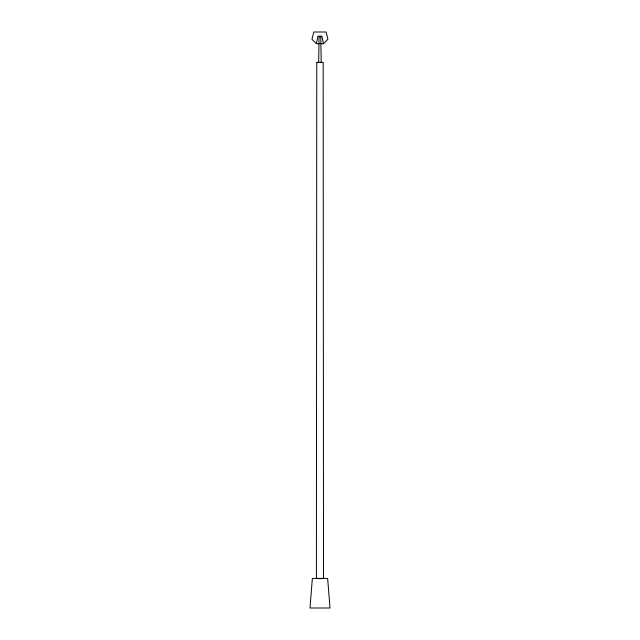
<?xml version="1.0" encoding="UTF-8"?>
<svg xmlns="http://www.w3.org/2000/svg" width="640" height="640" viewBox="0 0 640 640"><rect width="100%" height="100%" fill="white"/><g stroke="black" fill="none" stroke-linecap="round" stroke-linejoin="round"><path stroke-width="0.96" d="M318.68 62.328L319.072 36.936L320.792 36.936L321.184 62.328M316.432 43.704L317.968 36.144L321.904 36.144L323.424 43.704L316.432 43.704L311.944 39.224L313.76 32L326.104 32L327.92 39.224L323.424 43.704M316.768 62.344L316.408 578.584L323.52 578.584L323.168 62.344L316.768 62.344M312.352 578.416L309.992 608L330.008 608L327.648 578.416L312.352 578.416"/></g></svg>
